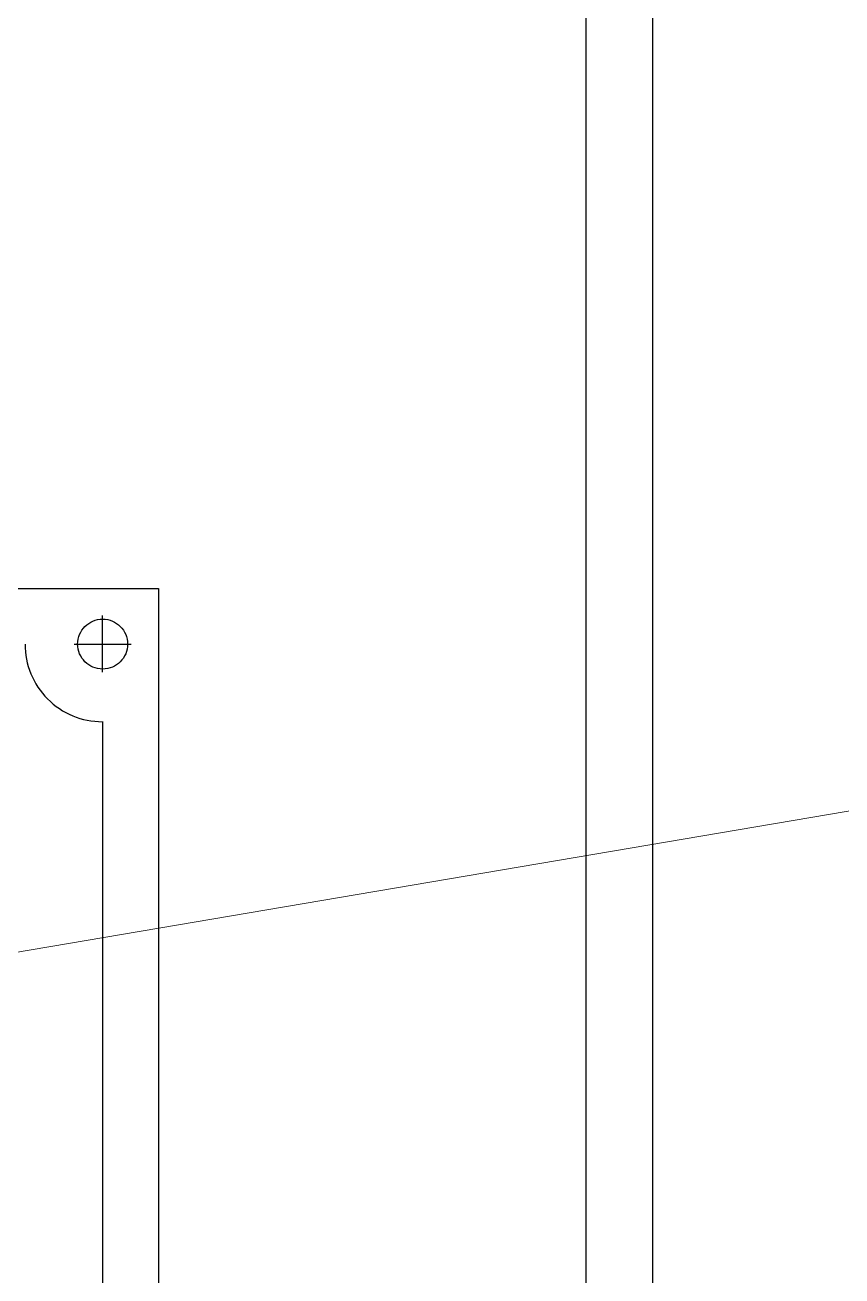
# Model space of a CAD drawing. Header units: millimetres. Extents: x 248233 to 259628, y -181361 to -174035.
# Drawn here: x 251595.5 to 251669.1, y -175514.8 to -175402.2 of the extents above; entities that cross this region are included whole.
import ezdxf

# ---------------------------------------------------------------- set-up
doc = ezdxf.new("R2010")
doc.units = ezdxf.units.MM
doc.header["$LTSCALE"] = 13
doc.linetypes.add('CENTER', pattern=[50.8, 31.75, -6.35, 6.35, -6.35])
doc.layers.get('0').update_dxf_attribs({"color": 1, "linetype": 'CENTER'})
doc.layers.add('PDF_Geometry', color=7, linetype='Continuous')
doc.layers.add('标注、文本', color=3, linetype='Continuous', lineweight=25)
doc.layers.add('铁心', color=3, linetype='Continuous', lineweight=0)

msp = doc.modelspace()

# ---------------------------------------------------------------- linework, layer by layer
msp.add_circle((251602.512, -175457.945), 2.25)
at = {"layer": 'PDF_Geometry', "lineweight": 25}
for points in [[(251457.517, -175452.946), (251607.539, -175452.946), (251607.539, -175627.962), (251457.517, -175627.962), (251457.517, -175452.946)], [(251602.484, -175460.473), (251602.484, -175455.361)], [(251599.956, -175457.945), (251605.067, -175457.945)], [(251602.484, -175464.91), (251602.484, -175615.942)]]:
    msp.add_lwpolyline(points, dxfattribs=at)
msp.add_arc((251602.48, -175457.977), 6.953, 179.73601, 270.02672, dxfattribs=at)
at = {"layer": '标注、文本', "color": 4, "lineweight": 30}
for p, q in [((251652.035, -177052.564), (251652.035, -175242.564)), ((251646.035, -177046.564), (251646.035, -175248.564))]:
    msp.add_line(p, q, dxfattribs=at)
at = {"layer": '铁心'}
msp.add_lwpolyline([(251180.248, -175555.994), (251804.861, -175450.021)], dxfattribs=at)

doc.saveas('drawing.dxf')
